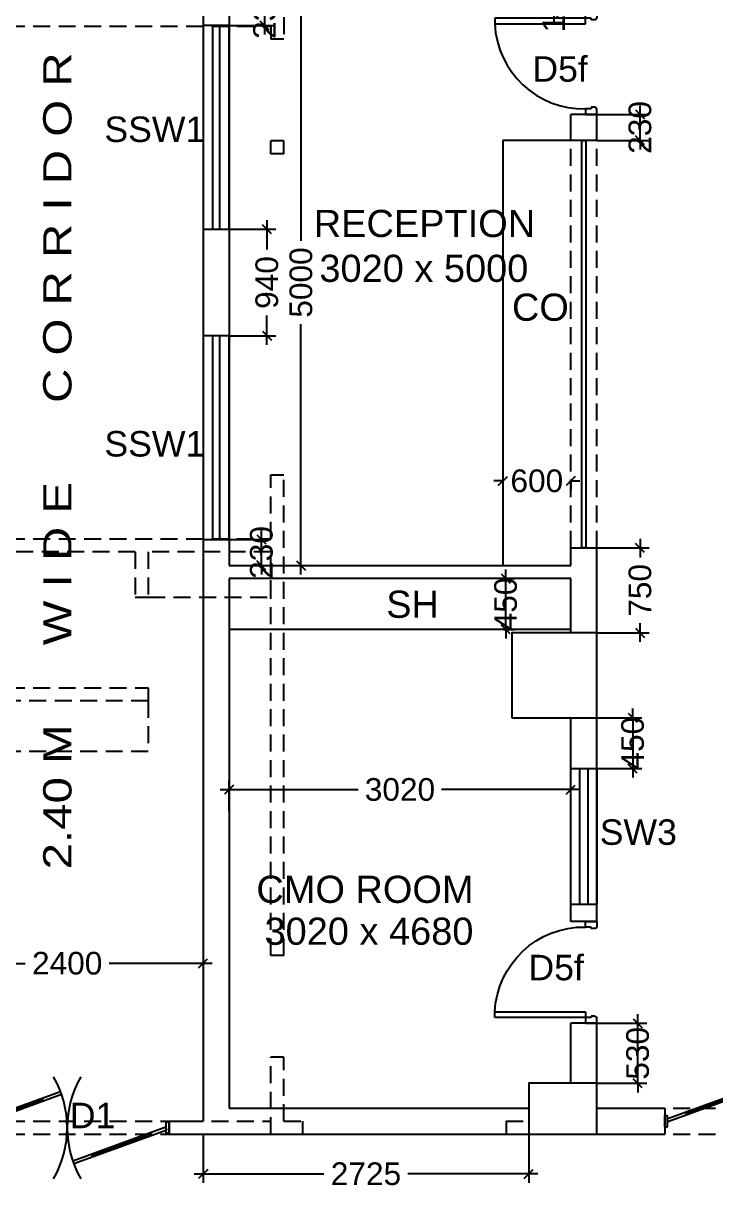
# Model space of a CAD drawing. Extents: x 6345096 to 6738923, y -6490958 to -6305885.
# Drawn here: x 6636734 to 6642850, y -6363012 to -6352716 of the extents above; entities that cross this region are included whole.
import ezdxf
from ezdxf.enums import TextEntityAlignment as Align

# ---------------------------------------------------------------- set-up
doc = ezdxf.new("R2010")
doc.units = 0
doc.header["$LTSCALE"] = 600
doc.header["$MEASUREMENT"] = 0
doc.header["$PDMODE"] = 35
doc.linetypes.add('HIDDEN', pattern=[0.375, 0.25, -0.125])
doc.layers.get('0').update_dxf_attribs({"linetype": 'CONTINUOUS'})
doc.layers.get('Defpoints').update_dxf_attribs({"linetype": 'CONTINUOUS'})
for name, color, linetype in [('8', 8, 'CONTINUOUS'), ('Counter', 7, 'CONTINUOUS'), ('DOOR', 32, 'CONTINUOUS'), ('FURN', 32, 'CONTINUOUS'), ('HS', 251, 'CONTINUOUS'), ('joinery', 7, 'CONTINUOUS'), ('LA-column', 3, 'CONTINUOUS'), ('REVISIONS', 6, 'CONTINUOUS'), ('Room Dim', 1, 'CONTINUOUS'), ('Shleves', 7, 'CONTINUOUS'), ('TEXT', 6, 'CONTINUOUS'), ('TXT', 6, 'CONTINUOUS'), ('Walls', 7, 'CONTINUOUS'), ('WIN', 151, 'CONTINUOUS'), ('Working Dim', 5, 'CONTINUOUS')]:
    doc.layers.add(name, color=color, linetype=linetype)
doc.styles.add('ari', font='arial.ttf')
doc.styles.add('ARIAL', font='arial.ttf')
doc.dimstyles.new('int. dim', dxfattribs={"dimtxt": 200, "dimasz": 80, "dimexe": 80, "dimexo": 0, "dimgap": 70, "dimtad": 0, "dimdec": 0, "dimzin": 12, "dimdsep": 46, "dimtxsty": 'ari', "dimblk": 'OBLIQUE', "dimcen": 2, "dimdle": 80, "dimclrd": 256, "dimclre": 256, "dimclrt": 6, "dimadec": 0, "dimazin": 0, "dimtfac": 1, "dimtdec": 0, "dimtix": 1, "dimtmove": 2, "dimatfit": 3, "dimfxl": 1, "dimtolj": 1, "dimtzin": 0, "dimlwd": -1, "dimlwe": -1, "dimarcsym": 0})

# ---------------------------------------------------------------- blocks, each defined once
blk = doc.blocks.new('1000')
at = {"layer": 'DOOR'}
for p, q in [((0, -100), (0, 0)), ((0, 0), (50, 0)), ((50, -100), (0, -100)), ((50, 0), (50, -2)), ((63, -49), (50, -49)), ((50, -49), (50, -100)), ((50, -100), (50, -901)), ((100, -100), (50, -100)), ((63, -13), (61, -13)), ((63, -13), (63, -49)), ((100, -901), (100, -100)), ((837, -13), (837, -49)), ((837, -13), (839, -13)), ((837, -49), (850, -49)), ((850, 0), (850, -2)), ((900, 0), (850, 0)), ((850, -49), (850, -100)), ((850, -100), (900, -100)), ((900, -100), (900, 0)), ((50, -901), (100, -901))]:
    blk.add_line(p, q, dxfattribs=at)
for centre, major_axis, start_param, end_param in [((50, -13), (-7.95, 7.95), 3.926991, 5.497787), ((850, -13), (7.95, 7.95), 0.785398, 2.356194)]:
    blk.add_ellipse(centre, major_axis=major_axis, ratio=1, start_param=start_param, end_param=end_param, dxfattribs=at)
at = {"layer": 'DOOR', "color": 145}
blk.add_ellipse((64, -115), major_axis=(-520, 590), ratio=1, start_param=2.464943, end_param=4.009476, dxfattribs=at)
blk = doc.blocks.new('Z$W@#5624')
at = {"layer": 'DOOR'}
for p, q in [((19, 470), (840, 769)), ((28, 446), (849, 745)), ((188, 518), (680, 697)), ((676, 709), (685, 685)), ((183, 529), (192, 506)), ((0, 400), (0, 499)), ((0, 499), (25, 499)), ((19, 470), (28, 446)), ((25, 400), (25, 499)), ((1770, 453), (949, 154)), ((1779, 429), (957, 130)), ((1779, 429), (1770, 453)), ((1798, 499), (1773, 499)), ((1773, 400), (1773, 499)), ((1798, 400), (1798, 499)), ((0, 400), (25, 400)), ((1610, 381), (1117, 202)), ((1614, 369), (1606, 393)), ((1798, 400), (1773, 400)), ((1113, 214), (1122, 190))]:
    blk.add_line(p, q, dxfattribs=at)
at = {"layer": 'DOOR', "color": 145}
for centre, start_param, end_param in [((0, 449), 2.617994, 3.665191), ((1798, 449), -0.523599, 0.523599)]:
    blk.add_ellipse(centre, major_axis=(-899, 0), ratio=1, start_param=start_param, end_param=end_param, dxfattribs=at)
blk = doc.blocks.new('_Oblique')
at = {"color": 0, "linetype": 'ByBlock', "lineweight": -2}
blk.add_line((-0.5, -0.5), (0.5, 0.5), dxfattribs=at)
blk = doc.blocks.new('*D1815')
at = {"layer": 'Defpoints', "color": 0, "transparency": 16777216}
for p in [(6641570, -6359486), (6638552, -6359678, 0), (6641570, -6359678, 0)]:
    blk.add_point(p, dxfattribs=at)
at = {"layer": 'Working Dim', "transparency": 16777216}
for p, q in [((6638552, -6359678), (6638552, -6359406)), ((6641570, -6359678), (6641570, -6359406)), ((6638472, -6359486), (6639693, -6359486)), ((6641650, -6359486), (6640429, -6359486))]:
    blk.add_line(p, q, dxfattribs=at)
at = {"layer": 'Working Dim', "transparency": 16777216, "xscale": 80, "yscale": 80, "zscale": 80, "rotation": 180}
blk.add_blockref('_Oblique', (6638552, -6359486), dxfattribs=at)
at = {"layer": 'Working Dim', "transparency": 16777216, "xscale": 80, "yscale": 80, "zscale": 80}
blk.add_blockref('_Oblique', (6641570, -6359486), dxfattribs=at)
at = {"layer": 'Working Dim', "color": 6, "transparency": 16777216, "insert": (6640061, -6359486), "char_height": 200, "attachment_point": 5, "style": 'ari'}
blk.add_mtext('\\A1;3020', dxfattribs=at)
blk = doc.blocks.new('*D1817')
at = {"layer": 'Defpoints', "color": 0, "transparency": 16777216}
for p in [(6638771, -6352506), (6638771, -6357506, 0), (6639187, -6357506)]:
    blk.add_point(p, dxfattribs=at)
at = {"layer": 'Working Dim', "transparency": 16777216}
for p, q in [((6639187, -6352426), (6639187, -6354638)), ((6638771, -6352506), (6639267, -6352506)), ((6639187, -6357586), (6639187, -6355374)), ((6638771, -6357506), (6639267, -6357506))]:
    blk.add_line(p, q, dxfattribs=at)
at = {"layer": 'Working Dim', "transparency": 16777216, "xscale": 80, "yscale": 80, "zscale": 80}
for p, rotation in [((6639187, -6352506), 90), ((6639187, -6357506), 270)]:
    blk.add_blockref('_Oblique', p, dxfattribs=dict(at, rotation=rotation))
at = {"layer": 'Working Dim', "color": 6, "transparency": 16777216, "insert": (6639187, -6355006), "char_height": 200, "attachment_point": 5, "rotation": 90, "style": 'ari'}
blk.add_mtext('\\A1;5000', dxfattribs=at)
blk = doc.blocks.new('*D1923')
at = {"layer": 'Defpoints', "color": 0, "transparency": 16777216}
for p in [(6641800, -6361551, 0), (6642161, -6361551), (6641799, -6362081, 14)]:
    blk.add_point(p, dxfattribs=at)
at = {"layer": 'Working Dim', "transparency": 16777216}
for p, q in [((6642161, -6361551), (6642161, -6361471)), ((6641800, -6361551), (6642241, -6361551)), ((6642161, -6362081), (6642161, -6361551)), ((6641799, -6362081), (6642241, -6362081)), ((6642161, -6362081), (6642161, -6362161))]:
    blk.add_line(p, q, dxfattribs=at)
at = {"layer": 'Working Dim', "transparency": 16777216, "xscale": 80, "yscale": 80, "zscale": 80}
for p, rotation in [((6642161, -6361551), 270), ((6642161, -6362081), 90)]:
    blk.add_blockref('_Oblique', p, dxfattribs=dict(at, rotation=rotation))
at = {"layer": 'Working Dim', "color": 6, "transparency": 16777216, "insert": (6642161, -6361816), "char_height": 200, "attachment_point": 5, "rotation": 90, "style": 'ari'}
blk.add_mtext('\\A1;530', dxfattribs=at)
blk = doc.blocks.new('*D1934')
at = {"layer": 'Defpoints', "color": 0, "transparency": 16777216}
for p in [(6641570, -6352506, 0), (6641420, -6352621), (6641570, -6352621, 0)]:
    blk.add_point(p, dxfattribs=at)
at = {"layer": 'Working Dim', "transparency": 16777216}
for p, q in [((6641420, -6352506), (6641420, -6352426)), ((6641570, -6352506), (6641340, -6352506)), ((6641420, -6352506), (6641420, -6352621)), ((6641570, -6352621), (6641340, -6352621)), ((6641420, -6352621), (6641420, -6352701))]:
    blk.add_line(p, q, dxfattribs=at)
at = {"layer": 'Working Dim', "transparency": 16777216, "xscale": 80, "yscale": 80, "zscale": 80}
for p, rotation in [((6641420, -6352506), 270), ((6641420, -6352621), 90)]:
    blk.add_blockref('_Oblique', p, dxfattribs=dict(at, rotation=rotation))
at = {"layer": 'Working Dim', "color": 6, "transparency": 16777216, "insert": (6641420, -6352563), "char_height": 200, "attachment_point": 5, "rotation": 90, "style": 'ari'}
blk.add_mtext('\\A1;115', dxfattribs=at)
blk = doc.blocks.new('*D1935')
at = {"layer": 'Defpoints', "color": 0, "transparency": 16777216}
for p in [(6638552, -6352506, 11175), (6638552, -6352736, 11175), (6638866, -6352736)]:
    blk.add_point(p, dxfattribs=at)
at = {"layer": 'Working Dim', "transparency": 16777216}
for p, q in [((6638866, -6352506), (6638866, -6352426)), ((6638552, -6352506), (6638946, -6352506)), ((6638866, -6352506), (6638866, -6352736)), ((6638552, -6352736), (6638946, -6352736)), ((6638866, -6352736), (6638866, -6352816))]:
    blk.add_line(p, q, dxfattribs=at)
at = {"layer": 'Working Dim', "transparency": 16777216, "xscale": 80, "yscale": 80, "zscale": 80}
for p, rotation in [((6638866, -6352506), 270), ((6638866, -6352736), 90)]:
    blk.add_blockref('_Oblique', p, dxfattribs=dict(at, rotation=rotation))
at = {"layer": 'Working Dim', "color": 6, "transparency": 16777216, "insert": (6638866, -6352621), "char_height": 200, "attachment_point": 5, "rotation": 90, "style": 'ari'}
blk.add_mtext('\\A1;230', dxfattribs=at)
blk = doc.blocks.new('*D1936')
at = {"layer": 'Defpoints', "color": 0, "transparency": 16777216}
for p in [(6638552, -6354536, 11175), (6638552, -6355476, 11175), (6638886, -6355476)]:
    blk.add_point(p, dxfattribs=at)
at = {"layer": 'Working Dim', "transparency": 16777216}
for p, q in [((6638886, -6354456), (6638886, -6354715)), ((6638552, -6354536), (6638966, -6354536)), ((6638886, -6355556), (6638886, -6355297)), ((6638552, -6355476), (6638966, -6355476))]:
    blk.add_line(p, q, dxfattribs=at)
at = {"layer": 'Working Dim', "transparency": 16777216, "xscale": 80, "yscale": 80, "zscale": 80}
for p, rotation in [((6638886, -6354536), 90), ((6638886, -6355476), 270)]:
    blk.add_blockref('_Oblique', p, dxfattribs=dict(at, rotation=rotation))
at = {"layer": 'Working Dim', "color": 6, "transparency": 16777216, "insert": (6638886, -6355006), "char_height": 200, "attachment_point": 5, "rotation": 90, "style": 'ari'}
blk.add_mtext('\\A1;940', dxfattribs=at)
blk = doc.blocks.new('*D1937')
at = {"layer": 'Defpoints', "color": 0, "transparency": 16777216}
for p in [(6638552, -6357276, 11175), (6638838, -6357276), (6638552, -6357506, 11175)]:
    blk.add_point(p, dxfattribs=at)
at = {"layer": 'Working Dim', "transparency": 16777216}
for p, q in [((6638552, -6357276), (6638918, -6357276)), ((6638838, -6357276), (6638838, -6357196)), ((6638838, -6357506), (6638838, -6357276)), ((6638552, -6357506), (6638918, -6357506)), ((6638838, -6357506), (6638838, -6357586))]:
    blk.add_line(p, q, dxfattribs=at)
at = {"layer": 'Working Dim', "transparency": 16777216, "xscale": 80, "yscale": 80, "zscale": 80}
for p, rotation in [((6638838, -6357276), 270), ((6638838, -6357506), 90)]:
    blk.add_blockref('_Oblique', p, dxfattribs=dict(at, rotation=rotation))
at = {"layer": 'Working Dim', "color": 6, "transparency": 16777216, "insert": (6638838, -6357391), "char_height": 200, "attachment_point": 5, "rotation": 90, "style": 'ari'}
blk.add_mtext('\\A1;230', dxfattribs=at)
blk = doc.blocks.new('*D1938')
at = {"layer": 'Defpoints', "color": 0, "transparency": 16777216}
for p in [(6640979, -6357621, 0), (6640995, -6357621), (6640979, -6358071, 0)]:
    blk.add_point(p, dxfattribs=at)
at = {"layer": 'Working Dim', "transparency": 16777216}
for p, q in [((6640995, -6357621), (6640995, -6357541)), ((6640979, -6357621), (6641075, -6357621)), ((6640995, -6358071), (6640995, -6357621)), ((6640979, -6358071), (6641075, -6358071)), ((6640995, -6358071), (6640995, -6358151))]:
    blk.add_line(p, q, dxfattribs=at)
at = {"layer": 'Working Dim', "transparency": 16777216, "xscale": 80, "yscale": 80, "zscale": 80}
for p, rotation in [((6640995, -6357621), 270), ((6640995, -6358071), 90)]:
    blk.add_blockref('_Oblique', p, dxfattribs=dict(at, rotation=rotation))
at = {"layer": 'Working Dim', "color": 6, "transparency": 16777216, "insert": (6640995, -6357846), "char_height": 200, "attachment_point": 5, "rotation": 90, "style": 'ari'}
blk.add_mtext('\\A1;450', dxfattribs=at)
blk = doc.blocks.new('*D1939')
at = {"layer": 'Defpoints', "color": 0, "transparency": 16777216}
for p in [(6641799, -6358851, 11196), (6641800, -6359300, 0), (6642117, -6359300)]:
    blk.add_point(p, dxfattribs=at)
at = {"layer": 'Working Dim', "transparency": 16777216}
for p, q in [((6642117, -6358851), (6642117, -6358771)), ((6641799, -6358851), (6642197, -6358851)), ((6642117, -6358851), (6642117, -6359300)), ((6641800, -6359300), (6642197, -6359300)), ((6642117, -6359300), (6642117, -6359380))]:
    blk.add_line(p, q, dxfattribs=at)
at = {"layer": 'Working Dim', "transparency": 16777216, "xscale": 80, "yscale": 80, "zscale": 80}
for p, rotation in [((6642117, -6358851), 270), ((6642117, -6359300), 90)]:
    blk.add_blockref('_Oblique', p, dxfattribs=dict(at, rotation=rotation))
at = {"layer": 'Working Dim', "color": 6, "transparency": 16777216, "insert": (6642117, -6359076), "char_height": 200, "attachment_point": 5, "rotation": 90, "style": 'ari'}
blk.add_mtext('\\A1;450', dxfattribs=at)
blk = doc.blocks.new('*D1940')
at = {"layer": 'Defpoints', "color": 0, "transparency": 16777216}
for p in [(6641800, -6357351, 0), (6642182, -6357351), (6641800, -6358101, 0)]:
    blk.add_point(p, dxfattribs=at)
at = {"layer": 'Working Dim', "transparency": 16777216}
for p, q in [((6642182, -6357271), (6642182, -6357436)), ((6641800, -6357351), (6642262, -6357351)), ((6642182, -6358181), (6642182, -6358016)), ((6641800, -6358101), (6642262, -6358101))]:
    blk.add_line(p, q, dxfattribs=at)
at = {"layer": 'Working Dim', "transparency": 16777216, "xscale": 80, "yscale": 80, "zscale": 80}
for p, rotation in [((6642182, -6357351), 90), ((6642182, -6358101), 270)]:
    blk.add_blockref('_Oblique', p, dxfattribs=dict(at, rotation=rotation))
at = {"layer": 'Working Dim', "color": 6, "transparency": 16777216, "insert": (6642182, -6357726), "char_height": 200, "attachment_point": 5, "rotation": 90, "style": 'ari'}
blk.add_mtext('\\A1;750', dxfattribs=at)
blk = doc.blocks.new('*D1941')
at = {"layer": 'Defpoints', "color": 0, "transparency": 16777216}
for p in [(6641800, -6353521, 2), (6642182, -6353521), (6641800, -6353751, -6)]:
    blk.add_point(p, dxfattribs=at)
at = {"layer": 'Working Dim', "transparency": 16777216}
for p, q in [((6642182, -6353521), (6642182, -6353441)), ((6641800, -6353521), (6642262, -6353521)), ((6642182, -6353751), (6642182, -6353521)), ((6641800, -6353751), (6642262, -6353751)), ((6642182, -6353751), (6642182, -6353831))]:
    blk.add_line(p, q, dxfattribs=at)
at = {"layer": 'Working Dim', "transparency": 16777216, "xscale": 80, "yscale": 80, "zscale": 80}
for p, rotation in [((6642182, -6353521), 270), ((6642182, -6353751), 90)]:
    blk.add_blockref('_Oblique', p, dxfattribs=dict(at, rotation=rotation))
at = {"layer": 'Working Dim', "color": 6, "transparency": 16777216, "insert": (6642182, -6353636), "char_height": 200, "attachment_point": 5, "rotation": 90, "style": 'ari'}
blk.add_mtext('\\A1;230', dxfattribs=at)
blk = doc.blocks.new('*D1952')
at = {"layer": 'Defpoints', "color": 0, "transparency": 16777216}
for p in [(6640970, -6356746, 2), (6641570, -6356746, 0), (6641570, -6356759)]:
    blk.add_point(p, dxfattribs=at)
at = {"layer": 'Working Dim', "transparency": 16777216}
for p, q in [((6640970, -6356759), (6640890, -6356759)), ((6640970, -6356746), (6640970, -6356839)), ((6640970, -6356759), (6640978, -6356759)), ((6641570, -6356759), (6641561, -6356759)), ((6641570, -6356746), (6641570, -6356839)), ((6641570, -6356759), (6641650, -6356759))]:
    blk.add_line(p, q, dxfattribs=at)
at = {"layer": 'Working Dim', "transparency": 16777216, "xscale": 80, "yscale": 80, "zscale": 80}
blk.add_blockref('_Oblique', (6640970, -6356759), dxfattribs=at)
at = {"layer": 'Working Dim', "transparency": 16777216, "xscale": 80, "yscale": 80, "zscale": 80, "rotation": 180}
blk.add_blockref('_Oblique', (6641570, -6356759), dxfattribs=at)
at = {"layer": 'Working Dim', "color": 6, "transparency": 16777216, "insert": (6641270, -6356759), "char_height": 200, "attachment_point": 5, "style": 'ari'}
blk.add_mtext('\\A1;600', dxfattribs=at)
blk = doc.blocks.new('*D2079')
at = {"layer": 'Defpoints', "color": 0, "transparency": 16777216}
for p in [(6635922, -6360992), (6638322, -6360992, 0), (6638322, -6361021)]:
    blk.add_point(p, dxfattribs=at)
at = {"layer": 'Working Dim', "transparency": 16777216}
for p, q in [((6635922, -6360992), (6635922, -6361101)), ((6638322, -6360992), (6638322, -6361101)), ((6635842, -6361021), (6636752, -6361021)), ((6638402, -6361021), (6637492, -6361021))]:
    blk.add_line(p, q, dxfattribs=at)
at = {"layer": 'Working Dim', "transparency": 16777216, "xscale": 80, "yscale": 80, "zscale": 80, "rotation": 180}
blk.add_blockref('_Oblique', (6635922, -6361021), dxfattribs=at)
at = {"layer": 'Working Dim', "transparency": 16777216, "xscale": 80, "yscale": 80, "zscale": 80}
blk.add_blockref('_Oblique', (6638322, -6361021), dxfattribs=at)
at = {"layer": 'Working Dim', "color": 6, "transparency": 16777216, "insert": (6637122, -6361021), "char_height": 200, "attachment_point": 5, "style": 'ari'}
blk.add_mtext('\\A1;2400', dxfattribs=at)
blk = doc.blocks.new('*D2084')
at = {"layer": 'Defpoints', "color": 0, "transparency": 16777216}
for p in [(6638323, -6362531, 2), (6641199, -6362531, 14), (6638323, -6362881)]:
    blk.add_point(p, dxfattribs=at)
at = {"layer": 'Working Dim', "transparency": 16777216}
for p, q in [((6638323, -6362531), (6638323, -6362961)), ((6641199, -6362531), (6641199, -6362961)), ((6638243, -6362881), (6639390, -6362881)), ((6641279, -6362881), (6640132, -6362881))]:
    blk.add_line(p, q, dxfattribs=at)
at = {"layer": 'Working Dim', "transparency": 16777216, "xscale": 80, "yscale": 80, "zscale": 80, "rotation": 180}
blk.add_blockref('_Oblique', (6638323, -6362881), dxfattribs=at)
at = {"layer": 'Working Dim', "transparency": 16777216, "xscale": 80, "yscale": 80, "zscale": 80}
blk.add_blockref('_Oblique', (6641199, -6362881), dxfattribs=at)
at = {"layer": 'Working Dim', "color": 6, "transparency": 16777216, "insert": (6639761, -6362881), "char_height": 200, "attachment_point": 5, "style": 'ari'}
blk.add_mtext('\\A1;2725', dxfattribs=at)
blk = doc.blocks.new('A$C2CD672AE')
at = {"layer": 'FURN', "color": 8, "linetype": 'HIDDEN'}
for p, q in [((107517.6, 98638.3, 1), (108602.6, 98638.3, 1)), ((107517.6, 97723.3, 1), (107517.6, 97273.3, 1)), ((107517.6, 97273.3, 1), (105602.6, 97273.3, 1))]:
    blk.add_line(p, q, dxfattribs=at)
at = {"layer": 'Walls', "color": 8, "linetype": 'HIDDEN'}
for p, q in [((108717.6, 107363.4), (108717.6, 103569)), ((105602.6, 103684), (108602.6, 103684)), ((108602.6, 103684), (108602.6, 103569)), ((108717.6, 103569), (108602.6, 103569)), ((108602.6, 102554), (108602.6, 102669)), ((108717.6, 102669), (108602.6, 102669)), ((108717.6, 102554), (108717.6, 102669)), ((108717.6, 102554), (108602.6, 102554)), ((108602.6, 99152.8), (108602.6, 99717.8)), ((108602.6, 99717.8), (108717.6, 99717.8)), ((108717.6, 95473.4), (108717.6, 99717.8)), ((105602.6, 99152.8), (108602.6, 99152.8)), ((107402.6, 99037.8), (105602.6, 99037.8)), ((107402.6, 99037.8), (107402.6, 98638.3)), ((108602.6, 99037.8), (107517.6, 99037.8)), ((107517.6, 99037.8), (107517.6, 98638.3)), ((108602.6, 95473.4), (108602.6, 99037.8)), ((108602.6, 98638.3), (108602.6, 99037.8)), ((107402.6, 98638.3), (107517.6, 98638.3)), ((105602.6, 97838.3), (107517.6, 97838.3)), ((107517.6, 97838.3), (107517.6, 97723.3)), ((107517.6, 97723.3), (105602.6, 97723.3)), ((108717.6, 95473.4), (108602.6, 95473.4)), ((108717.6, 94573.4), (108602.6, 94573.4)), ((108602.6, 93893.4), (108602.6, 94573.4)), ((108717.6, 94008.3), (108717.6, 94573.4)), ((111480, 94123.3), (114480, 94123.3)), ((105602.6, 94008.2), (108602.1, 94008.2)), ((108717.1, 94008.2), (108880.1, 94008.2)), ((108880.1, 94008.2), (108880.1, 93893.2)), ((110680.1, 94008.3), (110680.1, 93893.3)), ((110680.1, 94008.3), (110880, 94008.3)), ((105602.5, 93893.3), (108880.1, 93893.3)), ((108717.1, 93893.3), (108717.1, 93893.2)), ((110680.1, 93893.4), (110880, 93893.4)), ((111480, 93893.3), (114480, 93893.3))]:
    blk.add_line(p, q, dxfattribs=at)

msp = doc.modelspace()

# ---------------------------------------------------------------- linework, layer by layer
at = {"layer": 'FURN'}
for p, q in [((6640969.537, -6353750.931, -13.334), (6640969.537, -6357506.14, -10.486)), ((6640969.537, -6353750.931, -18.465), (6640969.537, -6357506.14, -15.617)), ((6641799.537, -6353750.931, -18.465), (6640969.537, -6353750.931, -18.465))]:
    msp.add_line(p, q, dxfattribs=at)
at = {"layer": 'LA-column', "color": 2}
for points, elevation in [([(6641049.359, -6358850.709), (6641799.359, -6358850.709), (6641799.359, -6358100.709), (6641049.359, -6358100.709)], 11183.014), ([(6641199.359, -6362530.562), (6641799.359, -6362530.562), (6641799.359, -6362080.562), (6641199.359, -6362080.562)], 1.031)]:
    msp.add_lwpolyline(points, close=True, dxfattribs=dict(at, elevation=elevation))
at = {"layer": 'REVISIONS', "linetype": 'Continuous'}
for p, q in [((6638322.018, -6347480.537, -12.768), (6638322.034, -6362415.6, -12.768)), ((6638552.024, -6352505.931, -12.768), (6638552.029, -6357506.14, -12.768)), ((6641569.537, -6353750.931, -15.617), (6641569.537, -6353520.931, -12.768)), ((6641799.537, -6353520.931, -12.768), (6641569.537, -6353520.931, -12.768)), ((6641799.537, -6353750.931, -15.617), (6641799.537, -6353520.931, -12.768)), ((6641799.537, -6353750.931, -15.617), (6641569.537, -6353750.931, -15.617)), ((6641569.537, -6357506.14, -12.768), (6641569.537, -6357351.14, -12.768)), ((6641569.537, -6357351.14, -12.768), (6641799.537, -6357351.14, -12.768)), ((6641799.537, -6358100.709, -12.768), (6641799.537, -6357351.14, -12.768)), ((6638552.029, -6357506.14, -12.768), (6641569.537, -6357506.14, -12.768)), ((6641569.537, -6357621.14, -12.768), (6638552.029, -6357621.14, -12.768)), ((6638552.029, -6357621.14, -12.768), (6638552.034, -6362300.663, -12.768)), ((6641569.537, -6358100.709, -12.768), (6641569.537, -6357621.14, -12.768)), ((6641569.537, -6358071.14, -12.768), (6638552.029, -6358071.14, -12.768)), ((6641569.537, -6360650.663, -12.768), (6641569.537, -6358850.709, -12.768)), ((6641799.537, -6360650.663, -12.768), (6641799.537, -6358850.709, -12.768)), ((6641799.537, -6361550.663, -12.768), (6641569.537, -6361550.663, -12.768)), ((6641569.537, -6362080.562, -12.768), (6641569.537, -6361550.663, -12.768)), ((6641799.537, -6362080.562, -12.768), (6641799.537, -6361550.663, -12.768)), ((6638552.034, -6362300.663, -12.768), (6641199.359, -6362300.691, 1.031)), ((6641799.443, -6362300.6, -12.768), (6642399.49, -6362300.6, -12.768)), ((6642399.49, -6362300.6, -15.051), (6642399.49, -6362530.6, -15.051)), ((6638021.988, -6362415.6, -12.768), (6638021.988, -6362530.6, -12.768)), ((6638021.988, -6362415.6, -12.768), (6638322.034, -6362415.6, -12.768)), ((6638021.988, -6362530.538, -12.768), (6641199.359, -6362530.562, 1.031)), ((6641799.536, -6362530.6, -12.768), (6642399.49, -6362530.6, -12.768))]:
    msp.add_line(p, q, dxfattribs=at)
at = {"layer": 'Walls', "color": 8, "linetype": 'HIDDEN'}
for p, q in [((6641569.537, -6357351.14, -12.768), (6641569.537, -6353750.931, -15.617)), ((6641799.537, -6357351.14, -12.768), (6641799.537, -6353750.931, -15.617))]:
    msp.add_line(p, q, dxfattribs=at)
at = {"layer": 'Walls', "linetype": 'Continuous'}
msp.add_line((6641799.537, -6360650.663, -12.768), (6641569.537, -6360650.663, -12.768), dxfattribs=at)
at = {"layer": 'WIN', "linetype": 'Continuous'}
for points, elevation in [([(6638322.024, -6352735.931), (6638322.024, -6354535.931), (6638552.024, -6354535.931), (6638552.024, -6352735.931)], 11161.8), ([(6638322.024, -6352735.931), (6638322.024, -6354535.931), (6638552.024, -6354535.931), (6638552.024, -6352735.931)], 11161.8), ([(6638404.807, -6352735.931), (6638404.807, -6354535.931), (6638469.241, -6354535.931), (6638469.241, -6352735.931)], 11161.8), ([(6638404.807, -6352735.931), (6638404.807, -6354535.931), (6638469.241, -6354535.931), (6638469.241, -6352735.931)], 11161.8), ([(6641667.042, -6353750.931), (6641702.032, -6353750.931), (6641702.032, -6357351.14), (6641667.042, -6357351.14)], -15.617), ([(6638322.027, -6355476.14), (6638322.027, -6357276.14), (6638552.027, -6357276.14), (6638552.027, -6355476.14)], 11161.8), ([(6638322.027, -6355476.14), (6638322.027, -6357276.14), (6638552.027, -6357276.14), (6638552.027, -6355476.14)], 11161.8), ([(6638404.81, -6355476.14), (6638404.81, -6357276.14), (6638469.243, -6357276.14), (6638469.243, -6355476.14)], 11161.8), ([(6638404.81, -6355476.14), (6638404.81, -6357276.14), (6638469.243, -6357276.14), (6638469.243, -6355476.14)], 11161.8), ([(6641569.537, -6359300.425), (6641799.517, -6359300.425), (6641799.517, -6360500.834), (6641569.537, -6360500.834)], -12.768), ([(6641649.537, -6359300.425), (6641719.517, -6359300.425), (6641719.517, -6360500.834), (6641649.537, -6360500.834)], -12.768)]:
    msp.add_lwpolyline(points, close=True, dxfattribs=dict(at, elevation=elevation))

# ---------------------------------------------------------------- block references
at = {"layer": 'DOOR', "linetype": 'Continuous', "xscale": -1, "rotation": 269.9999871933953}
msp.add_blockref('1000', (6641799.537, -6361550.663, -10.486), dxfattribs=at)
at = {"layer": 'DOOR', "linetype": 'Continuous', "xscale": 1.001247152686119, "yscale": 1.001247152686119, "zscale": 1.001247152686119}
for p in [(6636221.988, -6362923.1, -12.768), (6642399.49, -6362865.6, -15.051)]:
    msp.add_blockref('Z$W@#5624', p, dxfattribs=at)
at = {"layer": 'HS'}
msp.add_blockref('A$C2CD672AE', (6530319.294, -6456423.902, 8.17), dxfattribs=at)
at = {"layer": 'REVISIONS', "linetype": 'Continuous', "rotation": 270.0000128066047}
msp.add_blockref('1000', (6641799.537, -6352620.931, -10.486), dxfattribs=at)

# ---------------------------------------------------------------- texts
at = {"layer": '8', "color": 6, "style": 'ari'}
for s, p in [('D5f', (6641475.617, -6353232.094, -10.486)), ('D5f', (6641441.105, -6361170.844, -10.486)), ('D1', (6637346.142, -6362477.64, -12.768))]:
    msp.add_text(s, height=225, dxfattribs=at).set_placement(p, align=Align.CENTER)
at = {"layer": 'Counter', "color": 10, "style": 'ARIAL'}
msp.add_text('CO', height=240, dxfattribs=at).set_placement((6641050.336, -6355344.124, -15.617))
at = {"layer": 'joinery', "style": 'ari'}
for s, p in [('SSW1', (6637896.117, -6353764.546, -12.768)), ('SSW1', (6637896.117, -6356543.387, -12.768)), ('SW3', (6642166.603, -6359974.1, -9.92))]:
    msp.add_text(s, height=225, dxfattribs=at).set_placement(p, align=Align.CENTER)
at = {"layer": 'Room Dim', "style": 'ARIAL'}
msp.add_text('3020 x 5000', height=240, dxfattribs=at).set_placement((6640272.418, -6355000.524, -7.637), align=Align.CENTER)
msp.add_text('3020 x 4680', height=240, dxfattribs=at).set_placement((6639787.594, -6360737.297, -10.486), align=Align.MIDDLE_CENTER)
at = {"layer": 'Shleves', "color": 10, "style": 'ARIAL'}
msp.add_text('SH', height=240, dxfattribs=at).set_placement((6639939.711, -6357968.338, -12.768))
at = {"layer": 'TEXT', "color": 7, "style": 'ARIAL'}
for s, p in [('RECEPTION', (6640277.557, -6354604.294, -7.637)), ('CMO ROOM', (6639751.944, -6360486.874, -10.486))]:
    msp.add_text(s, height=240, dxfattribs=at).set_placement(p, align=Align.CENTER)
at = {"layer": 'TXT', "color": 7, "style": 'ARIAL', "width": 1.2}
msp.add_text('2.40 M      W I D E      C O R R I D O R', height=250, rotation=90, dxfattribs=at).set_placement((6637160.007, -6356582.238, -10.486), align=Align.CENTER)

# ---------------------------------------------------------------- dimensions: what is measured, and where the dimension line sits
at = {"layer": 'Working Dim', "color": 6}
for base, p1, p2, picture, middle in [((6641420.387, -6352620.931, -12.768), (6641569.537, -6352505.931, -12.768), (6641569.537, -6352620.931, -12.768), '*D1934', (6641420.387, -6352563.431, -12.768)), ((6638865.548, -6352735.931, -12.768), (6638552.024, -6352505.931, 11161.8), (6638552.024, -6352735.931, 11161.8), '*D1935', (6638865.548, -6352620.931, -12.768)), ((6639186.544, -6357506.14, -12.768), (6638770.818, -6352505.931, -12.768), (6638770.822, -6357506.14, -12.768), '*D1817', (6639186.544, -6355006.035, -12.768)), ((6642181.676, -6353520.931, -12.768), (6641799.537, -6353750.931, -18.465), (6641799.537, -6353520.931, -10.486), '*D1941', (6642181.676, -6353635.931, -12.768)), ((6638885.722, -6355476.14, -12.768), (6638552.026, -6354535.931, 11161.8), (6638552.027, -6355476.14, 11161.8), '*D1936', (6638885.722, -6355006.035, -12.768)), ((6638837.557, -6357276.14, -12.768), (6638552.029, -6357506.14, 11161.8), (6638552.029, -6357276.14, 11161.8), '*D1937', (6638837.557, -6357391.14, -12.768)), ((6640995.022, -6357621.14, -12.768), (6640979.258, -6358071.14, -12.768), (6640979.258, -6357621.14, -12.768), '*D1938', (6640995.022, -6357846.14, -12.768)), ((6642116.804, -6359300.425, -12.768), (6641799.359, -6358850.709, 11183.014), (6641799.537, -6359300.425, -12.768), '*D1939', (6642116.804, -6359075.567, -12.768)), ((6642160.586, -6361550.663, -12.768), (6641799.359, -6362080.562, 1.031), (6641799.537, -6361550.663, -12.768), '*D1923', (6642160.586, -6361815.612, -12.768))]:
    dim = msp.add_linear_dim(base=base, p1=p1, p2=p2, angle=90, dimstyle='int. dim', override={"dimtxt": 200, "dimarcsym": 1}, dxfattribs=at)
    dim.commit()
    dim.dimension.update_dxf_attribs({"geometry": picture, "text_midpoint": middle})
for base, p1, p2, picture, middle in [((6641569.537, -6356759.142, -12.768), (6640969.537, -6356746.089, -11.062), (6641569.537, -6356746.091, -13.247), '*D1952', (6641269.537, -6356759.142, -12.768)), ((6638322.033, -6361021.381, -12.768), (6635921.942, -6360991.99, -12.768), (6638322.033, -6360991.988, -12.768), '*D2079', (6637121.987, -6361021.381, -12.768))]:
    dim = msp.add_linear_dim(base=base, p1=p1, p2=p2, dimstyle='int. dim', override={"dimtxt": 200, "dimarcsym": 1}, dxfattribs=at)
    dim.commit()
    dim.dimension.update_dxf_attribs({"geometry": picture, "text_midpoint": middle})
dim = msp.add_linear_dim(base=(6642181.904, -6357351.14, -12.768), p1=(6641799.537, -6358100.709, -12.768), p2=(6641799.537, -6357351.14, -12.768), angle=90, text='750', dimstyle='int. dim', override={"dimtxt": 200, "dimarcsym": 1}, dxfattribs=at)
dim.commit()
dim.dimension.update_dxf_attribs({"geometry": '*D1940', "text_midpoint": (6642181.904, -6357725.925, -12.768)})
for base, p1, p2, text, picture, middle in [((6641569.537, -6359486.054, -12.768), (6638552.031, -6359677.612, -12.768), (6641569.537, -6359677.612, -12.768), '3020', '*D1815', (6640060.784, -6359486.054, -12.768)), ((6638322.897, -6362880.735, -12.768), (6641199.359, -6362530.562, 1.031), (6638322.897, -6362530.59, -10.486), '2725', '*D2084', (6639761.128, -6362880.735, -12.768))]:
    dim = msp.add_linear_dim(base=base, p1=p1, p2=p2, text=text, dimstyle='int. dim', override={"dimtxt": 200, "dimarcsym": 1}, dxfattribs=at)
    dim.commit()
    dim.dimension.update_dxf_attribs({"geometry": picture, "text_midpoint": middle})

doc.saveas('drawing.dxf')
